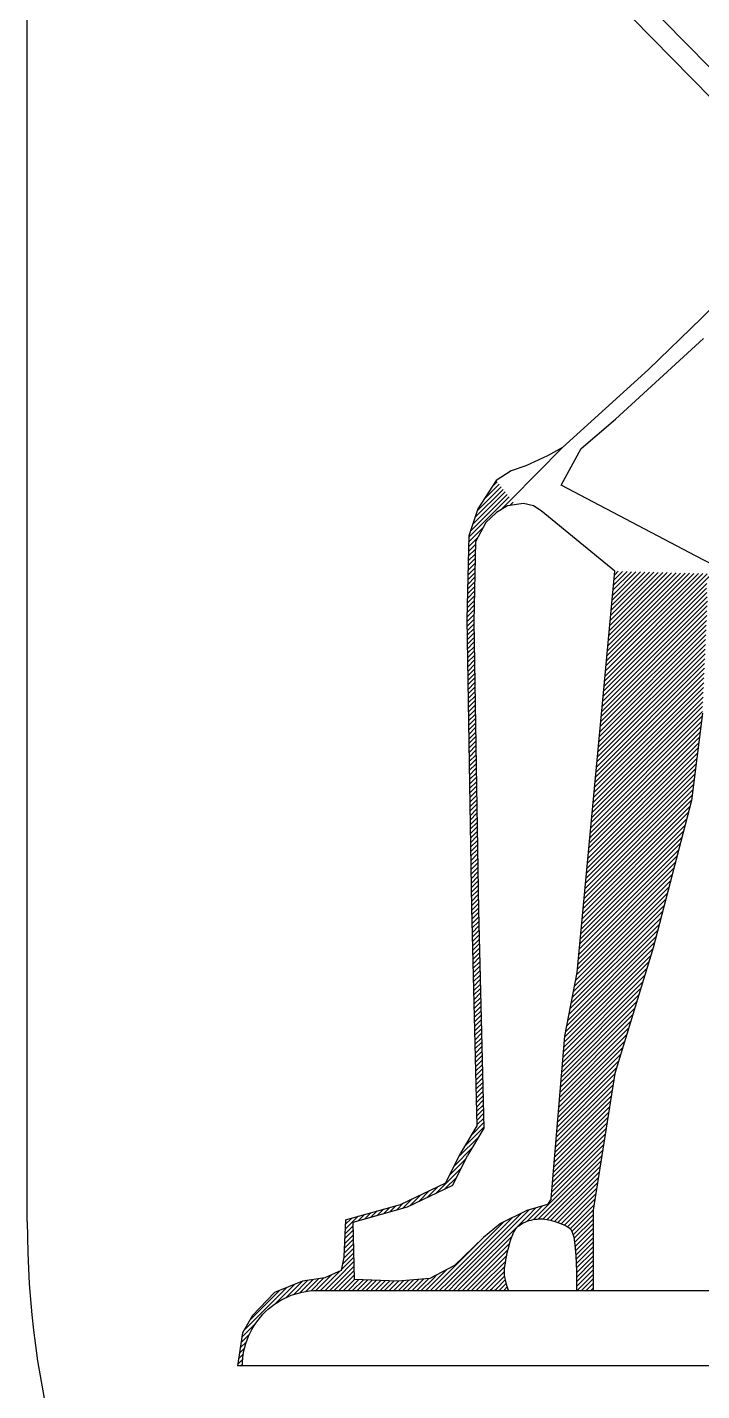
# Model space of a CAD drawing. Header units: inches. Extents: x -15 to 1885144, y -42615 to 866270.
# Drawn here: x 1866267 to 1866929, y 795750 to 797089 of the extents above; entities that cross this region are included whole.
import ezdxf

# ---------------------------------------------------------------- set-up
doc = ezdxf.new("R2010")
doc.units = ezdxf.units.IN
doc.header["$LTSCALE"] = 100
doc.header["$MEASUREMENT"] = 0
doc.layers.add('Print Frame', color=7, linetype='Continuous')

# ---------------------------------------------------------------- blocks, each defined once
blk = doc.blocks.new('*X991')
at = {"color": 0}
for p, q in [((4.7942, 2.9416), (4.9753, 3.1227)), ((4.8065, 2.9398), (5.0036, 3.1368)), ((4.8188, 2.9379), (5.0318, 3.1509)), ((4.8311, 2.936), (5.0491, 3.1541)), ((4.8433, 2.9342), (5.0516, 3.1424)), ((5.0487, 3.1254), (5.0541, 3.1308)), ((4.782, 2.9435), (4.9148, 3.0763)), ((4.8556, 2.9323), (5.0016, 3.0783)), ((4.8679, 2.9304), (4.995, 3.0575)), ((4.8802, 2.9286), (4.9899, 3.0383)), ((4.8925, 2.9267), (4.9859, 3.0201)), ((4.9047, 2.9248), (4.9826, 3.0027)), ((4.7574, 2.9472), (4.7702, 2.96)), ((4.7697, 2.9454), (4.8005, 2.9762)), ((4.917, 2.923), (4.9802, 2.9861)), ((4.9293, 2.9211), (4.979, 2.9708)), ((4.9416, 2.9192), (4.9796, 2.9572)), ((4.9538, 2.9174), (4.9814, 2.945)), ((4.9661, 2.9155), (4.9842, 2.9336)), ((4.9784, 2.9136), (4.9874, 2.9226)), ((4.9907, 2.9118), (4.9908, 2.9119))]:
    blk.add_line(p, q, dxfattribs=at)
blk = doc.blocks.new('*X990')
at = {"color": 0}
for p, q in [((4.3656, 2.909), (4.4049, 2.9483)), ((4.3818, 2.911), (4.4215, 2.9507)), ((4.3968, 2.9119), (4.4354, 2.9504)), ((4.4109, 2.9118), (4.4488, 2.9497)), ((4.4249, 2.9117), (4.4622, 2.949)), ((4.4391, 2.9117), (4.4756, 2.9482)), ((4.4532, 2.9117), (4.489, 2.9475)), ((4.4674, 2.9117), (4.5024, 2.9467)), ((4.6936, 2.9117), (4.7289, 2.947)), ((4.7078, 2.9117), (4.7443, 2.9482)), ((4.7219, 2.9117), (4.7574, 2.9472)), ((4.1742, 2.7883), (4.3069, 2.921)), ((4.1931, 2.8213), (4.2829, 2.9111)), ((4.2718, 2.8717), (4.331, 2.9309)), ((4.3045, 2.8902), (4.355, 2.9408)), ((4.328, 2.8997), (4.3717, 2.9434)), ((4.3479, 2.9054), (4.3883, 2.9458)), ((4.4815, 2.9117), (4.5158, 2.946)), ((4.4957, 2.9117), (4.5294, 2.9455)), ((4.5098, 2.9117), (4.543, 2.945)), ((4.5239, 2.9117), (4.5567, 2.9445)), ((4.5381, 2.9117), (4.5703, 2.9439)), ((4.5522, 2.9117), (4.5839, 2.9434)), ((4.5664, 2.9117), (4.5975, 2.9429)), ((4.5805, 2.9117), (4.6112, 2.9424)), ((4.5947, 2.9117), (4.6248, 2.9419)), ((4.6088, 2.9117), (4.6384, 2.9414)), ((4.6229, 2.9117), (4.6523, 2.9411)), ((4.6371, 2.9117), (4.6677, 2.9423)), ((4.6512, 2.9117), (4.683, 2.9435)), ((4.6654, 2.9117), (4.6983, 2.9447)), ((4.6795, 2.9117), (4.7136, 2.9459)), ((4.7361, 2.9117), (4.7697, 2.9454)), ((4.7502, 2.9117), (4.782, 2.9435)), ((4.7644, 2.9117), (4.7942, 2.9416)), ((4.7785, 2.9117), (4.8065, 2.9398)), ((4.7926, 2.9117), (4.8188, 2.9379)), ((4.8068, 2.9117), (4.8311, 2.936)), ((4.8209, 2.9117), (4.8433, 2.9342)), ((4.8351, 2.9117), (4.8556, 2.9323)), ((4.8492, 2.9117), (4.8679, 2.9304)), ((4.8634, 2.9117), (4.8802, 2.9286)), ((4.8775, 2.9117), (4.8925, 2.9267)), ((4.8916, 2.9117), (4.9047, 2.9248)), ((4.9058, 2.9117), (4.917, 2.923)), ((4.9199, 2.9117), (4.9293, 2.9211)), ((4.9341, 2.9117), (4.9416, 2.9192)), ((4.9482, 2.9117), (4.9538, 2.9174)), ((4.9623, 2.9117), (4.9661, 2.9155)), ((4.9765, 2.9117), (4.9784, 2.9136)), ((4.1681, 2.768), (4.2098, 2.8098)), ((4.163, 2.7346), (4.1819, 2.7535)), ((4.1655, 2.7513), (4.1913, 2.7771)), ((4.1553, 2.6845), (4.1706, 2.6998)), ((4.1578, 2.7012), (4.1726, 2.716)), ((4.1604, 2.7179), (4.1761, 2.7337)), ((4.1639, 2.6789), (4.1697, 2.6848))]:
    blk.add_line(p, q, dxfattribs=at)
blk = doc.blocks.new('*X992')
at = {"color": 0}
for p, q in [((5.2863, 4.7772), (5.6036, 5.0945)), ((5.2878, 4.7928), (5.6189, 5.124)), ((5.2893, 4.8084), (5.6052, 5.1243)), ((5.2908, 4.8241), (5.5914, 5.1247)), ((5.2923, 4.8397), (5.5776, 5.1251)), ((5.2937, 4.8553), (5.5639, 5.1255)), ((5.2952, 4.871), (5.5501, 5.1258)), ((5.2967, 4.8866), (5.5363, 5.1262)), ((5.2982, 4.9022), (5.5225, 5.1266)), ((5.2997, 4.9179), (5.5088, 5.1269)), ((5.3012, 4.9335), (5.495, 5.1273)), ((5.3027, 4.9491), (5.4812, 5.1277)), ((5.3042, 4.9648), (5.4675, 5.1281)), ((5.3057, 4.9804), (5.4537, 5.1284)), ((5.3071, 4.996), (5.4399, 5.1288)), ((5.3086, 5.0116), (5.4262, 5.1292)), ((5.3101, 5.0273), (5.4124, 5.1295)), ((5.3116, 5.0429), (5.3986, 5.1299)), ((5.3131, 5.0585), (5.3848, 5.1303)), ((5.3146, 5.0742), (5.3711, 5.1306)), ((5.3161, 5.0898), (5.3573, 5.131)), ((5.3176, 5.1054), (5.3435, 5.1314)), ((5.3191, 5.1211), (5.3298, 5.1318)), ((5.2819, 4.7304), (5.6047, 5.0532)), ((5.2834, 4.746), (5.6039, 5.0665)), ((5.2848, 4.7616), (5.6031, 5.0798)), ((5.2776, 4.6836), (5.604, 5.01)), ((5.279, 4.6992), (5.6046, 5.0248)), ((5.2805, 4.7148), (5.6053, 5.0396)), ((5.2746, 4.6524), (5.6027, 4.9804)), ((5.2761, 4.668), (5.6033, 4.9952)), ((5.2703, 4.6056), (5.6007, 4.936)), ((5.2717, 4.6212), (5.6013, 4.9508)), ((5.2732, 4.6368), (5.602, 4.9656)), ((5.2659, 4.5588), (5.5987, 4.8916)), ((5.2674, 4.5744), (5.5994, 4.9064)), ((5.2688, 4.59), (5.6, 4.9212)), ((5.2615, 4.512), (5.5967, 4.8472)), ((5.263, 4.5276), (5.5974, 4.862)), ((5.2644, 4.5432), (5.5981, 4.8768)), ((5.2572, 4.4652), (5.5948, 4.8028)), ((5.2586, 4.4808), (5.5954, 4.8176)), ((5.2601, 4.4964), (5.5961, 4.8324)), ((5.2528, 4.4184), (5.5928, 4.7584)), ((5.2542, 4.434), (5.5934, 4.7732)), ((5.2557, 4.4496), (5.5941, 4.788)), ((5.2484, 4.3716), (5.5908, 4.714)), ((5.2499, 4.3872), (5.5915, 4.7288)), ((5.2513, 4.4028), (5.5921, 4.7436)), ((5.2455, 4.3404), (5.5886, 4.6835)), ((5.247, 4.356), (5.5901, 4.6992)), ((5.2411, 4.2936), (5.5826, 4.635)), ((5.2426, 4.3092), (5.5846, 4.6512)), ((5.244, 4.3248), (5.5866, 4.6674)), ((5.2382, 4.2624), (5.5785, 4.6027)), ((5.2397, 4.278), (5.5805, 4.6189)), ((5.2339, 4.2156), (5.5724, 4.5542)), ((5.2353, 4.2312), (5.5745, 4.5704)), ((5.2368, 4.2468), (5.5765, 4.5865)), ((5.2295, 4.1688), (5.5664, 4.5057)), ((5.2309, 4.1844), (5.5684, 4.5219)), ((5.2324, 4.2), (5.5704, 4.538)), ((5.2266, 4.1376), (5.5623, 4.4734)), ((5.228, 4.1532), (5.5644, 4.4896)), ((5.2222, 4.0908), (5.5563, 4.4249)), ((5.2237, 4.1064), (5.5583, 4.4411)), ((5.2251, 4.122), (5.5603, 4.4572)), ((5.2193, 4.0596), (5.5465, 4.3868)), ((5.2207, 4.0752), (5.5515, 4.4059)), ((5.2164, 4.0284), (5.5366, 4.3487)), ((5.2178, 4.044), (5.5415, 4.3677)), ((5.2135, 3.9972), (5.5267, 4.3105)), ((5.2149, 4.0128), (5.5316, 4.3296)), ((5.2091, 3.9504), (5.5118, 4.2532)), ((5.2105, 3.966), (5.5168, 4.2723)), ((5.212, 3.9816), (5.5217, 4.2914)), ((5.2062, 3.9192), (5.5019, 4.215)), ((5.2076, 3.9348), (5.5069, 4.2341)), ((5.2026, 3.8874), (5.492, 4.1768)), ((5.2047, 3.9036), (5.497, 4.1959)), ((5.1957, 3.8522), (5.4821, 4.1386)), ((5.1992, 3.8698), (5.4871, 4.1577)), ((5.1889, 3.8171), (5.4722, 4.1004)), ((5.1923, 3.8347), (5.4772, 4.1195)), ((5.1785, 3.7643), (5.4573, 4.0431)), ((5.182, 3.7819), (5.4623, 4.0622)), ((5.1854, 3.7995), (5.4673, 4.0813)), ((5.1716, 3.7291), (5.4474, 4.0049)), ((5.1751, 3.7467), (5.4524, 4.024)), ((5.1651, 3.6943), (5.4374, 3.9666)), ((5.1682, 3.7116), (5.4425, 3.9858)), ((5.1625, 3.6634), (5.425, 3.9259)), ((5.1638, 3.6789), (5.4312, 3.9463)), ((5.1599, 3.6325), (5.4126, 3.8853)), ((5.1612, 3.648), (5.4188, 3.9056)), ((5.1573, 3.6016), (5.4002, 3.8446)), ((5.1586, 3.6171), (5.4064, 3.8649)), ((5.1546, 3.5707), (5.3878, 3.8039)), ((5.156, 3.5862), (5.394, 3.8243)), ((5.152, 3.5398), (5.3755, 3.7633)), ((5.1533, 3.5553), (5.3817, 3.7836)), ((5.1494, 3.5089), (5.3631, 3.7226)), ((5.1507, 3.5244), (5.3693, 3.7429)), ((5.1468, 3.478), (5.3507, 3.6819)), ((5.1481, 3.4935), (5.3569, 3.7023)), ((5.1429, 3.4317), (5.3321, 3.6209)), ((5.1442, 3.4471), (5.3383, 3.6413)), ((5.1455, 3.4626), (5.3445, 3.6616)), ((5.1402, 3.4008), (5.3199, 3.5805)), ((5.1415, 3.4162), (5.3259, 3.6006)), ((5.1376, 3.3699), (5.3146, 3.5468)), ((5.1389, 3.3853), (5.3172, 3.5636)), ((5.1337, 3.3235), (5.3065, 3.4963)), ((5.135, 3.3389), (5.3092, 3.5131)), ((5.1363, 3.3544), (5.3119, 3.5299)), ((5.1311, 3.2926), (5.3011, 3.4626)), ((5.1324, 3.308), (5.3038, 3.4794)), ((5.1271, 3.2462), (5.293, 3.4121)), ((5.1284, 3.2617), (5.2957, 3.4289)), ((5.1298, 3.2771), (5.2984, 3.4458)), ((5.1245, 3.2153), (5.2876, 3.3784)), ((5.1258, 3.2308), (5.2903, 3.3952)), ((5.0682, 3.1307), (5.2822, 3.3447)), ((5.0843, 3.1327), (5.2795, 3.3279)), ((5.1232, 3.1999), (5.2849, 3.3616)), ((5.0984, 3.1326), (5.2768, 3.3111)), ((5.1109, 3.131), (5.2741, 3.2942)), ((5.1224, 3.1284), (5.2714, 3.2774)), ((5.1333, 3.1251), (5.2687, 3.2605)), ((5.1438, 3.1214), (5.266, 3.2437)), ((5.154, 3.1175), (5.2633, 3.2269)), ((5.1639, 3.1133), (5.2606, 3.21)), ((5.0491, 3.1541), (5.0564, 3.1614)), ((5.0516, 3.1424), (5.0761, 3.1669)), ((5.0541, 3.1308), (5.0957, 3.1724)), ((5.1735, 3.1087), (5.258, 3.1932)), ((5.1822, 3.1033), (5.2553, 3.1764)), ((5.1871, 3.0941), (5.2527, 3.1596)), ((5.1907, 3.0835), (5.2527, 3.1455)), ((5.1933, 3.072), (5.2527, 3.1313)), ((5.1952, 3.0597), (5.2527, 3.1172)), ((5.1967, 3.0471), (5.2527, 3.103)), ((5.1978, 3.034), (5.2527, 3.0889)), ((5.1988, 3.0209), (5.2527, 3.0748)), ((5.1994, 3.0074), (5.2527, 3.0606)), ((5.2, 2.9938), (5.2527, 3.0465)), ((5.2005, 2.9802), (5.2527, 3.0323)), ((5.2008, 2.9664), (5.2527, 3.0182)), ((5.201, 2.9524), (5.2527, 3.0041)), ((5.2011, 2.9384), (5.2527, 2.9899)), ((5.2012, 2.9244), (5.2527, 2.9758)), ((5.2028, 2.9117), (5.2527, 2.9616)), ((5.2169, 2.9117), (5.2527, 2.9475)), ((5.231, 2.9117), (5.2527, 2.9333)), ((5.2452, 2.9117), (5.2527, 2.9192))]:
    blk.add_line(p, q, dxfattribs=at)

msp = doc.modelspace()

# ---------------------------------------------------------------- linework, layer by layer
at = {"layer": 'Print Frame', "color": 6}
for p, q in [((1866266.843, 796637.006), (1866266.843, 798248.796)), ((1866987.774, 796997.754), (1866488.614, 797504.841)), ((1866972.98, 796984.029), (1866473.304, 797493.057)), ((1866994.013, 796869.824), (1866928.946, 796803.163)), ((1866928.946, 796803.163), (1866876.892, 796752.761)), ((1866844.339, 796704.238), (1866930.734, 796783.394)), ((1866876.892, 796752.761), (1866792.304, 796676.346)), ((1866810.741, 796675.455), (1866844.339, 796704.238)), ((1866742.124, 796625.248), (1866792.304, 796676.346)), ((1866777.664, 796668.217), (1866756.517, 796658.461)), ((1866792.304, 796676.346), (1866777.664, 796668.217)), ((1866791.242, 796639.26), (1866810.741, 796675.455)), ((1866756.517, 796658.461), (1866741.877, 796653.584)), ((1866727.237, 796643.829), (1866709.343, 796616.189)), ((1866723.586, 796638.189), (1866728.121, 796642.725)), ((1866741.877, 796653.584), (1866727.237, 796643.829)), ((1866266.843, 795916.517), (1866266.843, 796637.006)), ((1866700.277, 796587.898), (1866740.124, 796627.745)), ((1866701.782, 796593.9), (1866738.123, 796630.241)), ((1866704.091, 796600.706), (1866736.123, 796632.738)), ((1866706.4, 796607.512), (1866734.123, 796635.235)), ((1866708.708, 796614.317), (1866732.122, 796637.731)), ((1866715.329, 796625.435), (1866730.122, 796640.228)), ((1866923.677, 796569.741), (1866791.242, 796639.26)), ((1866709.343, 796616.189), (1866700.312, 796589.567)), ((1866738.423, 796619.039), (1866727.719, 796612.455)), ((1866731.908, 796615.032), (1866742.124, 796625.248)), ((1866754.067, 796621.508), (1866738.423, 796619.039)), ((1866740.785, 796619.412), (1866744.124, 796622.751)), ((1866763.948, 796619.039), (1866754.067, 796621.508)), ((1866771.358, 796614.101), (1866763.948, 796619.039)), ((1866717.015, 796602.58), (1866707.134, 796583.652)), ((1866727.719, 796612.455), (1866717.015, 796602.58)), ((1866843.967, 796554.858), (1866771.358, 796614.101)), ((1866700.312, 796589.567), (1866698.589, 796507.768)), ((1866700.083, 796578.71), (1866709.438, 796588.065)), ((1866700.18, 796583.304), (1866714.349, 796597.473)), ((1866699.89, 796569.523), (1866706.986, 796576.619)), ((1866699.987, 796574.117), (1866707.083, 796581.213)), ((1866707.134, 796583.652), (1866705.487, 796505.47)), ((1866699.6, 796555.742), (1866706.696, 796562.838)), ((1866699.696, 796560.335), (1866706.793, 796567.432)), ((1866699.793, 796564.929), (1866706.889, 796572.025)), ((1866940.538, 796560.799), (1866923.677, 796569.741)), ((1866699.309, 796541.96), (1866706.406, 796549.056)), ((1866699.406, 796546.554), (1866706.502, 796553.65)), ((1866699.503, 796551.148), (1866706.599, 796558.244)), ((1866833.243, 796442.312), (1866843.967, 796554.858)), ((1866699.019, 796528.179), (1866706.115, 796535.275)), ((1866699.116, 796532.773), (1866706.212, 796539.869)), ((1866699.213, 796537.366), (1866706.309, 796544.463)), ((1866698.729, 796514.398), (1866705.825, 796521.494)), ((1866698.826, 796518.991), (1866705.922, 796526.088)), ((1866698.922, 796523.585), (1866706.019, 796530.681)), ((1866698.589, 796507.768), (1866703.017, 796224.878)), ((1866698.628, 796505.302), (1866705.631, 796512.306)), ((1866698.632, 796509.804), (1866705.728, 796516.9)), ((1866698.697, 796500.875), (1866705.535, 796507.712)), ((1866698.766, 796496.447), (1866705.523, 796503.204)), ((1866698.836, 796492.019), (1866705.592, 796498.776)), ((1866698.905, 796487.592), (1866705.662, 796494.348)), ((1866705.487, 796505.47), (1866709.916, 796222.579)), ((1866698.974, 796483.164), (1866705.731, 796489.921)), ((1866699.044, 796478.736), (1866705.8, 796485.493)), ((1866699.113, 796474.309), (1866705.869, 796481.065)), ((1866699.182, 796469.881), (1866705.939, 796476.637)), ((1866699.252, 796465.453), (1866706.008, 796472.21)), ((1866699.321, 796461.025), (1866706.077, 796467.782)), ((1866699.39, 796456.598), (1866706.147, 796463.354)), ((1866699.459, 796452.17), (1866706.216, 796458.927)), ((1866699.529, 796447.742), (1866706.285, 796454.499)), ((1866699.598, 796443.315), (1866706.355, 796450.071)), ((1866699.667, 796438.887), (1866706.424, 796445.644)), ((1866699.737, 796434.459), (1866706.493, 796441.216)), ((1866806.96, 796160.872), (1866833.243, 796442.312)), ((1866699.806, 796430.032), (1866706.563, 796436.788)), ((1866699.875, 796425.604), (1866706.632, 796432.36)), ((1866699.945, 796421.176), (1866706.701, 796427.933)), ((1866700.014, 796416.748), (1866706.771, 796423.505)), ((1866700.083, 796412.321), (1866706.84, 796419.077)), ((1866700.153, 796407.893), (1866706.909, 796414.65)), ((1866929.759, 796415.515), (1866919.035, 796329.766)), ((1866700.222, 796403.465), (1866706.978, 796410.222)), ((1866700.291, 796399.038), (1866707.048, 796405.794)), ((1866700.36, 796394.61), (1866707.117, 796401.367)), ((1866700.43, 796390.182), (1866707.186, 796396.939)), ((1866700.499, 796385.755), (1866707.256, 796392.511)), ((1866700.568, 796381.327), (1866707.325, 796388.083)), ((1866700.638, 796376.899), (1866707.394, 796383.656)), ((1866700.707, 796372.471), (1866707.464, 796379.228)), ((1866700.776, 796368.044), (1866707.533, 796374.8)), ((1866700.846, 796363.616), (1866707.602, 796370.373)), ((1866700.915, 796359.188), (1866707.672, 796365.945)), ((1866700.984, 796354.761), (1866707.741, 796361.517)), ((1866701.054, 796350.333), (1866707.81, 796357.089)), ((1866701.123, 796345.905), (1866707.879, 796352.662)), ((1866701.192, 796341.477), (1866707.949, 796348.234)), ((1866701.261, 796337.05), (1866708.018, 796343.806)), ((1866701.331, 796332.622), (1866708.087, 796339.379)), ((1866701.4, 796328.194), (1866708.157, 796334.951)), ((1866701.469, 796323.767), (1866708.226, 796330.523)), ((1866701.539, 796319.339), (1866708.295, 796326.096)), ((1866701.608, 796314.911), (1866708.365, 796321.668)), ((1866919.035, 796329.766), (1866881.501, 796185.064)), ((1866701.677, 796310.484), (1866708.434, 796317.24)), ((1866701.747, 796306.056), (1866708.503, 796312.812)), ((1866701.816, 796301.628), (1866708.573, 796308.385)), ((1866701.885, 796297.2), (1866708.642, 796303.957)), ((1866701.955, 796292.773), (1866708.711, 796299.529)), ((1866702.024, 796288.345), (1866708.78, 796295.102)), ((1866702.093, 796283.917), (1866708.85, 796290.674)), ((1866702.162, 796279.49), (1866708.919, 796286.246)), ((1866702.232, 796275.062), (1866708.988, 796281.819)), ((1866702.301, 796270.634), (1866709.058, 796277.391)), ((1866702.37, 796266.207), (1866709.127, 796272.963)), ((1866702.44, 796261.779), (1866709.196, 796268.535)), ((1866702.509, 796257.351), (1866709.266, 796264.108)), ((1866702.578, 796252.923), (1866709.335, 796259.68)), ((1866702.648, 796248.496), (1866709.404, 796255.252)), ((1866702.717, 796244.068), (1866709.474, 796250.825)), ((1866702.786, 796239.64), (1866709.543, 796246.397)), ((1866702.856, 796235.213), (1866709.612, 796241.969)), ((1866702.925, 796230.785), (1866709.681, 796237.542)), ((1866702.994, 796226.357), (1866709.751, 796233.114)), ((1866703.09, 796221.956), (1866709.82, 796228.686)), ((1866703.017, 796224.878), (1866708.379, 796010.505)), ((1866703.2, 796217.569), (1866709.889, 796224.258)), ((1866703.31, 796213.182), (1866709.984, 796219.856)), ((1866703.42, 796208.795), (1866710.094, 796215.469)), ((1866709.916, 796222.579), (1866715.278, 796008.206)), ((1866703.529, 796204.407), (1866710.203, 796211.081)), ((1866703.639, 796200.02), (1866710.313, 796206.694)), ((1866703.749, 796195.633), (1866710.423, 796202.307)), ((1866703.859, 796191.246), (1866710.532, 796197.919)), ((1866703.968, 796186.858), (1866710.642, 796193.532)), ((1866704.078, 796182.471), (1866710.752, 796189.145)), ((1866704.188, 796178.084), (1866710.862, 796184.758)), ((1866704.298, 796173.696), (1866710.971, 796180.37)), ((1866704.407, 796169.309), (1866711.081, 796175.983)), ((1866881.501, 796185.064), (1866843.967, 796061.8)), ((1866704.517, 796164.922), (1866711.191, 796171.596)), ((1866704.627, 796160.535), (1866711.301, 796167.209)), ((1866704.736, 796156.147), (1866711.41, 796162.821)), ((1866794.759, 796098.547), (1866806.96, 796160.872)), ((1866704.846, 796151.76), (1866711.52, 796158.434)), ((1866704.956, 796147.373), (1866711.63, 796154.047)), ((1866705.066, 796142.985), (1866711.74, 796149.659)), ((1866705.175, 796138.598), (1866711.849, 796145.272)), ((1866705.285, 796134.211), (1866711.959, 796140.885)), ((1866705.395, 796129.824), (1866712.069, 796136.498)), ((1866705.505, 796125.436), (1866712.179, 796132.11)), ((1866705.614, 796121.049), (1866712.288, 796127.723)), ((1866705.724, 796116.662), (1866712.398, 796123.336)), ((1866705.834, 796112.275), (1866712.508, 796118.948)), ((1866705.944, 796107.887), (1866712.618, 796114.561)), ((1866706.053, 796103.5), (1866712.727, 796110.174)), ((1866706.163, 796099.113), (1866712.837, 796105.787)), ((1866706.273, 796094.725), (1866712.947, 796101.399)), ((1866706.383, 796090.338), (1866713.056, 796097.012)), ((1866706.492, 796085.951), (1866713.166, 796092.625)), ((1866781.204, 795938.671), (1866794.759, 796098.547)), ((1866706.602, 796081.564), (1866713.276, 796088.238)), ((1866706.712, 796077.176), (1866713.386, 796083.85)), ((1866706.821, 796072.789), (1866713.495, 796079.463)), ((1866706.931, 796068.402), (1866713.605, 796075.076)), ((1866707.041, 796064.015), (1866713.715, 796070.688)), ((1866707.151, 796059.627), (1866713.825, 796066.301)), ((1866707.26, 796055.24), (1866713.934, 796061.914)), ((1866707.37, 796050.853), (1866714.044, 796057.527)), ((1866707.48, 796046.465), (1866714.154, 796053.139)), ((1866843.967, 796061.8), (1866822.518, 795927.816)), ((1866707.59, 796042.078), (1866714.264, 796048.752)), ((1866707.699, 796037.691), (1866714.373, 796044.365)), ((1866707.809, 796033.304), (1866714.483, 796039.978)), ((1866707.919, 796028.916), (1866714.593, 796035.59)), ((1866708.029, 796024.529), (1866714.703, 796031.203)), ((1866708.138, 796020.142), (1866714.812, 796026.816)), ((1866702.953, 796001.466), (1866715.141, 796013.654)), ((1866708.248, 796015.755), (1866714.922, 796022.428)), ((1866708.358, 796011.367), (1866715.032, 796018.041)), ((1866690.432, 795979.95), (1866710.156, 795999.674)), ((1866708.379, 796010.505), (1866692.293, 795983.708)), ((1866696.199, 795990.215), (1866715.251, 796009.267)), ((1866715.278, 796008.206), (1866699.192, 795981.41)), ((1866686.018, 795971.039), (1866703.402, 795988.423)), ((1866677.819, 795954.488), (1866692.293, 795983.708)), ((1866681.603, 795962.128), (1866697.529, 795978.053)), ((1866684.717, 795952.189), (1866699.192, 795981.41)), ((1866668.442, 795944.47), (1866693.115, 795969.142)), ((1866676.997, 795948.527), (1866688.701, 795960.231)), ((1866633.386, 795933.412), (1866677.819, 795954.488)), ((1866640.285, 795931.113), (1866684.717, 795952.189)), ((1866651.332, 795936.354), (1866661.929, 795946.951)), ((1866659.887, 795940.412), (1866670.484, 795951.009)), ((1866579.373, 795918.204), (1866633.386, 795933.412)), ((1866623.331, 795926.34), (1866629.233, 795932.242)), ((1866629.59, 795928.102), (1866636.264, 795934.777)), ((1866635.849, 795929.865), (1866644.819, 795938.835)), ((1866642.777, 795932.296), (1866653.374, 795942.893)), ((1866777.642, 795933.124), (1866757.47, 795927.479)), ((1866781.204, 795938.671), (1866777.642, 795933.124)), ((1866578.907, 795908.899), (1866591.677, 795921.669)), ((1866579.144, 795913.633), (1866585.418, 795919.906)), ((1866586.815, 795916.059), (1866640.285, 795931.113)), ((1866592.034, 795917.529), (1866597.936, 795923.431)), ((1866598.293, 795919.291), (1866604.196, 795925.193)), ((1866604.553, 795921.053), (1866610.455, 795926.955)), ((1866610.812, 795922.815), (1866616.714, 795928.718)), ((1866617.071, 795924.578), (1866622.974, 795930.48)), ((1866757.47, 795927.479), (1866731.65, 795914.576)), ((1866822.518, 795927.816), (1866822.518, 795848.836)), ((1866579.373, 795918.204), (1866577.537, 795881.511)), ((1866578.434, 795899.431), (1866586.988, 795907.986)), ((1866578.67, 795904.165), (1866586.894, 795912.388)), ((1866588.027, 795859.736), (1866586.815, 795916.059)), ((1866731.65, 795914.576), (1866714.706, 795900.866)), ((1866577.723, 795885.23), (1866587.273, 795894.779)), ((1866577.96, 795889.964), (1866587.178, 795899.181)), ((1866578.197, 795894.697), (1866587.083, 795903.584)), ((1866714.706, 795900.866), (1866686.465, 795873.446)), ((1866577.537, 795881.511), (1866575.117, 795868.607)), ((1866575.238, 795869.253), (1866587.557, 795881.572)), ((1866576.276, 795874.789), (1866587.462, 795885.974)), ((1866577.315, 795880.324), (1866587.367, 795890.377)), ((1866575.117, 795868.607), (1866558.979, 795861.349)), ((1866566.894, 795860.91), (1866574.163, 795868.178)), ((1866571.155, 795860.673), (1866587.651, 795877.17)), ((1866575.415, 795860.436), (1866587.746, 795872.768)), ((1866579.675, 795860.2), (1866587.841, 795868.365)), ((1866686.465, 795873.446), (1866662.259, 795860.543)), ((1866537.194, 795858.123), (1866509.76, 795846.833)), ((1866558.979, 795861.349), (1866537.194, 795858.123)), ((1866562.634, 795861.146), (1866565.99, 795864.502)), ((1866583.936, 795859.963), (1866587.936, 795863.963)), ((1866630.791, 795858.123), (1866588.027, 795859.736)), ((1866662.259, 795860.543), (1866630.791, 795858.123)), ((1866509.76, 795846.833), (1866487.974, 795824.252)), ((1866555.312, 795848.836), (1867774.847, 795848.836)), ((1866487.974, 795824.252), (1866478.292, 795807.316)), ((1866478.292, 795807.316), (1866473.289, 795774.812)), ((1867774.847, 795774.812), (1866473.289, 795774.812))]:
    msp.add_line(p, q, dxfattribs=at)
msp.add_lwpolyline([(1866739.268, 795848.836), (1866738.008, 795852.76), (1866737.025, 795856.182), (1866736.301, 795859.216), (1866735.816, 795861.976), (1866735.55, 795864.578), (1866735.485, 795867.134), (1866735.601, 795869.761), (1866735.88, 795872.571), (1866736.301, 795875.649), (1866736.847, 795878.945), (1866737.498, 795882.382), (1866738.236, 795885.88), (1866739.042, 795889.359), (1866739.898, 795892.741), (1866740.784, 795895.947), (1866741.683, 795898.897), (1866742.583, 795901.53), (1866743.497, 795903.858), (1866744.448, 795905.913), (1866745.455, 795907.724), (1866746.542, 795909.322), (1866747.729, 795910.737), (1866749.037, 795912), (1866750.487, 795913.142), (1866752.093, 795914.188), (1866753.836, 795915.14), (1866755.688, 795915.997), (1866757.621, 795916.756), (1866759.61, 795917.415), (1866761.625, 795917.972), (1866763.641, 795918.424), (1866765.629, 795918.769), (1866767.57, 795919.006), (1866769.469, 795919.136), (1866771.342, 795919.162), (1866773.2, 795919.085), (1866775.059, 795918.908), (1866776.931, 795918.633), (1866778.831, 795918.263), (1866780.772, 795917.799), (1866782.762, 795917.246), (1866784.791, 795916.613), (1866786.842, 795915.91), (1866788.901, 795915.149), (1866790.951, 795914.34), (1866792.975, 795913.493), (1866794.959, 795912.62), (1866796.887, 795911.731), (1866798.737, 795910.727), (1866800.474, 795909.067), (1866802.056, 795906.099), (1866803.443, 795901.171), (1866804.592, 795893.632), (1866805.465, 795882.831), (1866806.018, 795868.116), (1866806.211, 795848.836)], dxfattribs=at)
msp.add_ellipse((1867184.755, 795916.517), major_axis=(-649.062, 649.062), ratio=1, start_param=0.78539816, end_param=3.92699082, dxfattribs=at)
at = {"layer": 'Print Frame', "color": 6, "extrusion": (0, 0, -1)}
msp.add_ellipse((1866552.226, 795774.806), major_axis=(-52.393, 52.393), ratio=1, start_param=5.49786944, end_param=7.11023975, dxfattribs=at)

# ---------------------------------------------------------------- block references
at = {"layer": 'Print Frame', "color": 6, "xscale": 317.9867472322658, "yscale": 317.9867472322658, "zscale": 18556.66468048356}
for name in ['*X992', '*X991', '*X990']:
    msp.add_blockref(name, (1865152.244, 794922.943), dxfattribs=at)

doc.saveas('drawing.dxf')
